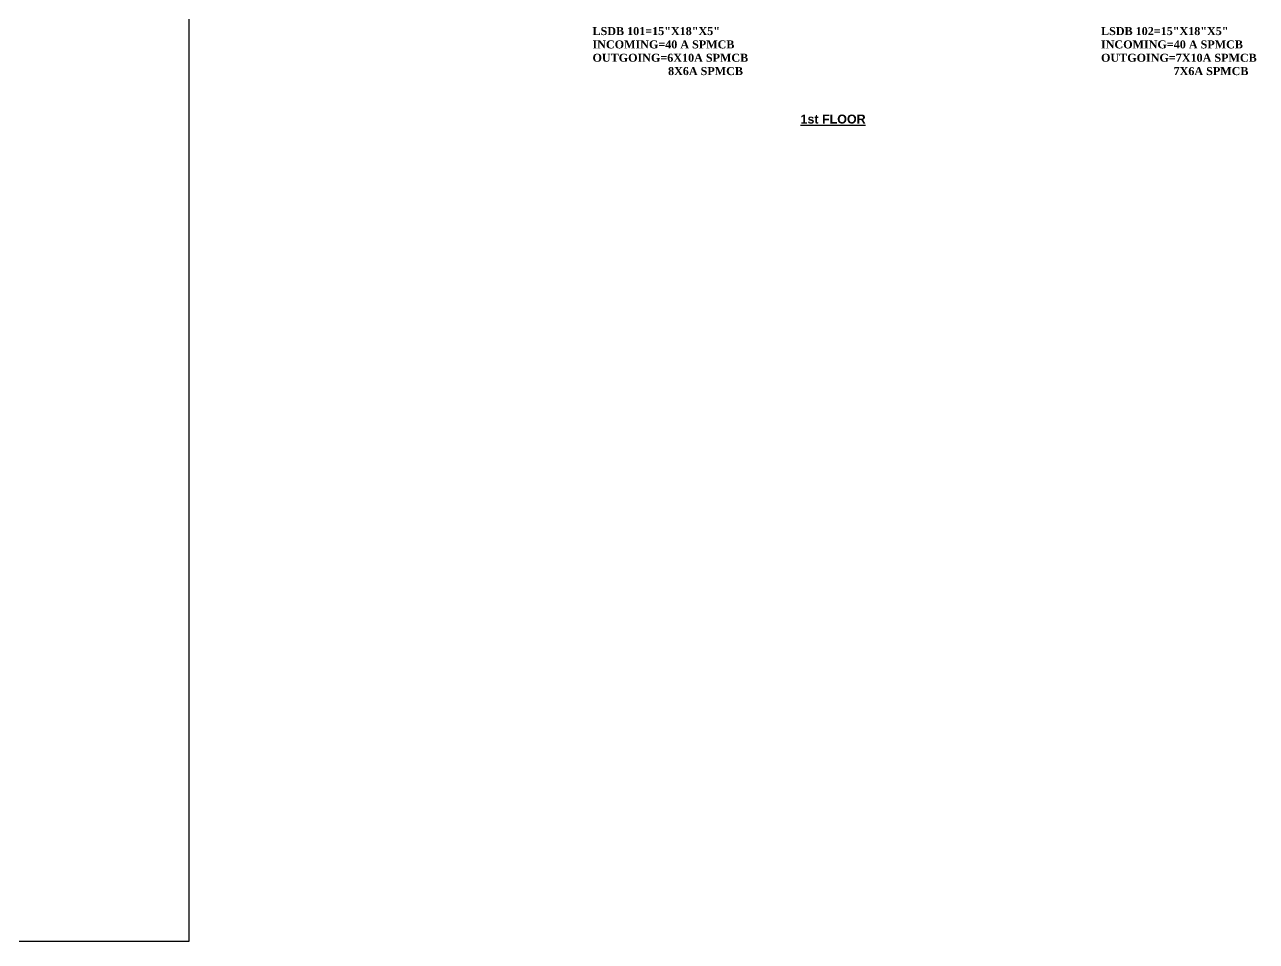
# Model space of a CAD drawing. Header units: inches. Extents: x -12 to 20935469, y -1604 to 24729220.
# Drawn here: x 20826107 to 20827094, y 24660255 to 24660990 of the extents above; entities that cross this region are included whole.
import ezdxf

# ---------------------------------------------------------------- set-up
doc = ezdxf.new("R2010")
doc.units = ezdxf.units.IN
doc.header["$LTSCALE"] = 0.03
doc.header["$MEASUREMENT"] = 0
doc.layers.add('FDB', color=5, linetype='Continuous')
doc.layers.add('TEXT', color=7, linetype='Continuous')
doc.styles.get("Standard").update_dxf_attribs({"font": 'timesbd.ttf'})

msp = doc.modelspace()

# ---------------------------------------------------------------- linework, layer by layer
at = {"layer": 'Defpoints'}
msp.add_lwpolyline([(20823799.37, 24661820.28), (20826238.23, 24661820.28), (20826238.23, 24660255.41), (20823799.37, 24660255.41)], close=True, dxfattribs=at)

# ---------------------------------------------------------------- texts
at = {"layer": 'FDB', "color": 3, "insert": (20826728.53, 24660918.31), "char_height": 7.1503, "width": 320.2943, "attachment_point": 1}
msp.add_mtext('{\\fArial|b1|i0|c0|p34;\\L1st FLOOR}', dxfattribs=at)
at = {"layer": 'TEXT', "char_height": 6.4138, "width": 63786.5102, "attachment_point": 1}
for s, insert in [('LSDB 101=15"X18"X5"\\PINCOMING=40 A SPMCB\\POUTGOING=6X10A SPMCB\\P                         8X6A SPMCB\\P\\P                    ', (20826561.83, 24660988.49)), ('LSDB 102=15"X18"X5"\\PINCOMING=40 A SPMCB\\POUTGOING=7X10A SPMCB\\P                        7X6A SPMCB\\P\\P                    ', (20826969.33, 24660988.49))]:
    msp.add_mtext(s, dxfattribs=dict(at, insert=insert))

doc.saveas('drawing.dxf')
